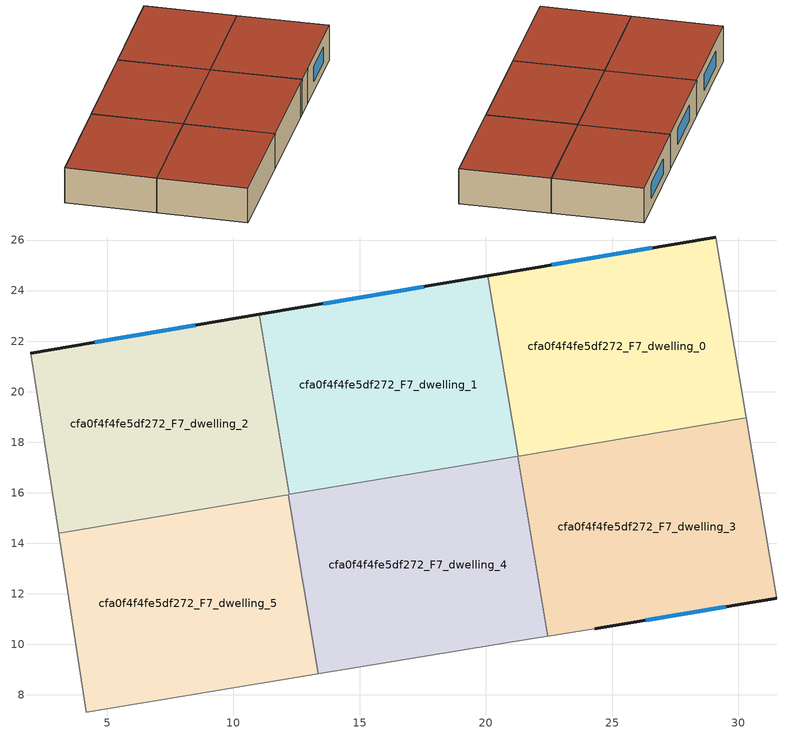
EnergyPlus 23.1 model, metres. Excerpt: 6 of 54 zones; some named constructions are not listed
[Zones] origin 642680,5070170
cfa0f4f4fe5df272_F7_dwelling_0
 floor to cfa0f4f4fe5df272_F6_dwelling_0 (EU_floor_Construction): 29.11,26.12 30.31,18.96 21.27,17.45 20.08,24.59 z21
 wall outside (EU_wall_Construction): 29.11,26.12 20.08,24.59 z21:24
 wall to cfa0f4f4fe5df272_F7_dwelling_1 (EU_wall_Construction): 20.08,24.59 21.27,17.45 z21:24
 wall adiabatic (EU_wall_Construction): 30.31,18.96 29.11,26.12 z21:24
 wall to cfa0f4f4fe5df272_F7_dwelling_3 (EU_wall_Construction): 21.27,17.45 30.31,18.96 z21:24
 window (EU_Window_Construction): 26.58,25.69 22.61,25.02 z21.84:23.16
 roof outside (EU_roof_Construction): 30.31,18.96 29.11,26.12 20.08,24.59 21.27,17.45 z24
cfa0f4f4fe5df272_F7_dwelling_1
 floor to cfa0f4f4fe5df272_F6_dwelling_1 (EU_floor_Construction): 20.08,24.59 21.27,17.45 12.22,15.93 11.02,23.06 z21
 wall outside (EU_wall_Construction): 20.08,24.59 11.02,23.06 z21:24
 wall to cfa0f4f4fe5df272_F7_dwelling_2 (EU_wall_Construction): 11.02,23.06 12.22,15.93 z21:24
 wall to cfa0f4f4fe5df272_F7_dwelling_4 (EU_wall_Construction): 12.22,15.93 21.26,17.44 z21:24
 wall to cfa0f4f4fe5df272_F7_dwelling_3 (EU_wall_Construction): 21.26,17.44 21.27,17.45 z21:24
 window (EU_Window_Construction): 17.54,24.16 13.56,23.49 z21.84:23.16
 roof outside (EU_roof_Construction): 21.27,17.45 20.08,24.59 11.02,23.06 12.22,15.93 z24
cfa0f4f4fe5df272_F7_dwelling_2
 floor to cfa0f4f4fe5df272_F6_dwelling_2 (EU_floor_Construction): 11.02,23.06 12.22,15.93 3.09,14.4 1.99,21.53 z21
 wall outside (EU_wall_Construction): 11.02,23.06 1.99,21.53 z21:24
 wall adiabatic (EU_wall_Construction): 1.99,21.53 3.09,14.4 z21:24
 wall to cfa0f4f4fe5df272_F7_dwelling_5 (EU_wall_Construction): 3.09,14.4 12.17,15.92 z21:24
 wall to cfa0f4f4fe5df272_F7_dwelling_4 (EU_wall_Construction): 12.17,15.92 12.22,15.93 z21:24
 window (EU_Window_Construction): 8.49,22.63 4.52,21.95 z21.84:23.16
 roof outside (EU_roof_Construction): 12.22,15.93 11.02,23.06 1.99,21.53 3.09,14.4 z24
cfa0f4f4fe5df272_F7_dwelling_3
 floor to cfa0f4f4fe5df272_F6_dwelling_3 (EU_floor_Construction): 30.31,18.96 31.51,11.81 24.3,10.61 22.45,10.32 21.26,17.44 z21
 wall outside (EU_wall_Construction): 24.3,10.61 31.51,11.81 z21:24
 wall adiabatic (EU_wall_Construction): 22.45,10.32 24.3,10.61 / 31.51,11.81 30.31,18.96 z21:24
 wall to cfa0f4f4fe5df272_F7_dwelling_4 (EU_wall_Construction): 21.26,17.44 22.45,10.32 z21:24
 window (EU_Window_Construction): 26.32,10.95 29.49,11.48 z21.84:23.16
 roof outside (EU_roof_Construction): 31.51,11.81 30.31,18.96 21.26,17.44 22.45,10.32 24.3,10.61 z24
cfa0f4f4fe5df272_F7_dwelling_4
 floor to cfa0f4f4fe5df272_F6_dwelling_4 (EU_floor_Construction): 21.26,17.44 22.45,10.32 21.8,10.21 13.36,8.82 12.17,15.92 z21
 wall adiabatic (EU_wall_Construction): 13.36,8.82 21.8,10.21 22.45,10.32 z21:24
 wall to cfa0f4f4fe5df272_F7_dwelling_5 (EU_wall_Construction): 12.17,15.92 13.36,8.82 z21:24
 roof outside (EU_roof_Construction): 22.45,10.32 21.26,17.44 12.17,15.92 13.36,8.82 21.8,10.21 z24
cfa0f4f4fe5df272_F7_dwelling_5
 floor to cfa0f4f4fe5df272_F6_dwelling_5 (EU_floor_Construction): 12.17,15.92 13.36,8.82 4.19,7.32 3.09,14.4 z21
 wall adiabatic (EU_wall_Construction): 3.09,14.4 4.19,7.32 13.36,8.82 z21:24
 roof outside (EU_roof_Construction): 13.36,8.82 12.17,15.92 3.09,14.4 4.19,7.32 z24
[SCHEDULE:FILE] Column Number=1; Rows to Skip at Top=0; Number of Hours of Data=8760; Column Separator=Comma; Interpolate to Timestep=No; Minutes per Item=60; Adjust Schedule for Daylight Savings=Yes
Name | File
EU_Step8_GainSchedule_cfa0f4f4fe5df272_F4_dwelling_0_f000 | ../../schedules/cfa0f4f4fe5df272/cfa0f4f4fe5df272_F4_dwelling_0_f000_gain.csv
EU_Step8_GainSchedule_cfa0f4f4fe5df272_F4_dwelling_1_f000 | ../../schedules/cfa0f4f4fe5df272/cfa0f4f4fe5df272_F4_dwelling_1_f000_gain.csv
EU_Step8_GainSchedule_cfa0f4f4fe5df272_F4_dwelling_2_f000 | ../../schedules/cfa0f4f4fe5df272/cfa0f4f4fe5df272_F4_dwelling_2_f000_gain.csv
EU_Step8_GainSchedule_cfa0f4f4fe5df272_F4_dwelling_3_f000 | ../../schedules/cfa0f4f4fe5df272/cfa0f4f4fe5df272_F4_dwelling_3_f000_gain.csv
EU_Step8_GainSchedule_cfa0f4f4fe5df272_F4_dwelling_4_f000 | ../../schedules/cfa0f4f4fe5df272/cfa0f4f4fe5df272_F4_dwelling_4_f000_gain.csv
EU_Step8_GainSchedule_cfa0f4f4fe5df272_F4_dwelling_5_f000 | ../../schedules/cfa0f4f4fe5df272/cfa0f4f4fe5df272_F4_dwelling_5_f000_gain.csv
EU_Step8_GainSchedule_cfa0f4f4fe5df272_F4_dwelling_6_f000 | ../../schedules/cfa0f4f4fe5df272/cfa0f4f4fe5df272_F4_dwelling_6_f000_gain.csv
